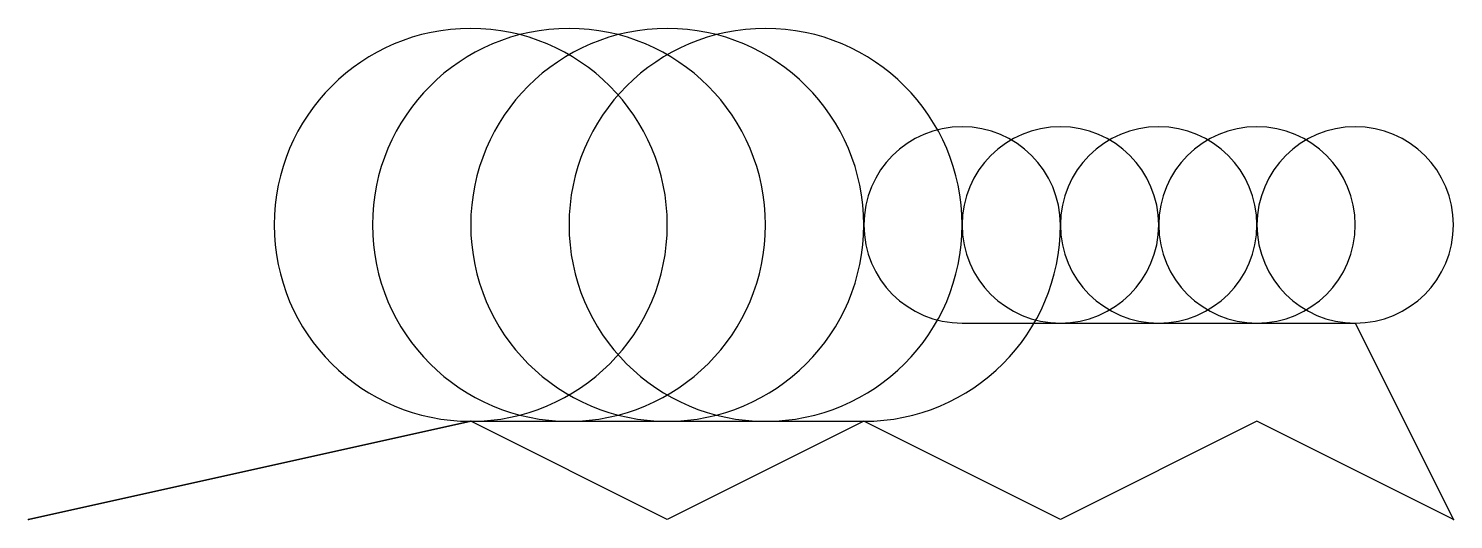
# Model space of a CAD drawing. Extents: x 0 to 580, y 0 to 200.
import ezdxf

# ---------------------------------------------------------------- set-up
doc = ezdxf.new("R2010")
doc.units = 0
doc.layers.get('0').update_dxf_attribs({"linetype": 'CONTINUOUS'})
for name, color, linetype in [('1', 12, 'CONTINUOUS'), ('10', 11, 'CONTINUOUS'), ('2', 192, 'CONTINUOUS'), ('3', 5, 'CONTINUOUS'), ('4', 96, 'CONTINUOUS'), ('5', 6, 'CONTINUOUS'), ('6', 4, 'CONTINUOUS'), ('7', 63, 'CONTINUOUS'), ('8', 240, 'CONTINUOUS'), ('9', 133, 'CONTINUOUS')]:
    doc.layers.add(name, color=color, linetype=linetype)

msp = doc.modelspace()

# ---------------------------------------------------------------- linework, layer by layer
at = {"color": 7}
msp.add_line((0, 0), (180, 40), dxfattribs=at)
at = {"color": 1}
msp.add_arc((180, 120), 80, 270, 90, dxfattribs=at)
msp.add_point((180, 40), dxfattribs=at)
at = {"color": 7}
msp.add_point((0, 0), dxfattribs=at)
at = {"layer": '1', "color": 2}
msp.add_line((180, 40), (220, 40), dxfattribs=at)
at = {"layer": '1', "color": 1}
for centre, start, end in [((180, 120), 90, 270), ((220, 120), 90, 180), ((220, 120), 0, 90), ((220, 120), 270, 0)]:
    msp.add_arc(centre, 80, start, end, dxfattribs=at)
at = {"layer": '10', "color": 7}
msp.add_lwpolyline([(580, 0), (500, 40), (420, 0), (340, 40), (260, 0), (180, 40), (0, 0)], dxfattribs=at)
at = {"layer": '2', "color": 2}
msp.add_line((220, 40), (260, 40), dxfattribs=at)
at = {"layer": '2', "color": 1}
for centre, start, end in [((260, 120), 270, 90), ((220, 120), 180, 270)]:
    msp.add_arc(centre, 80, start, end, dxfattribs=at)
at = {"layer": '3', "color": 2}
msp.add_line((260, 40), (300, 40), dxfattribs=at)
at = {"layer": '3', "color": 1}
for centre, start, end in [((260, 120), 90, 270), ((300, 120), 270, 90)]:
    msp.add_arc(centre, 80, start, end, dxfattribs=at)
at = {"layer": '4', "color": 2}
msp.add_line((300, 40), (340, 40), dxfattribs=at)
at = {"layer": '4', "color": 1}
for centre, radius, start, end in [((300, 120), 80, 90, 270), ((380, 120), 40, 0, 90), ((340, 120), 80, 270, 0)]:
    msp.add_arc(centre, radius, start, end, dxfattribs=at)
at = {"layer": '5', "color": 2}
msp.add_line((380, 80), (420, 80), dxfattribs=at)
at = {"layer": '5', "color": 1}
for centre, start, end in [((380, 120), 90, 270), ((420, 120), 270, 90)]:
    msp.add_arc(centre, 40, start, end, dxfattribs=at)
at = {"layer": '6', "color": 2}
msp.add_line((420, 80), (460, 80), dxfattribs=at)
at = {"layer": '6', "color": 1}
for centre, start, end in [((420, 120), 90, 270), ((460, 120), 270, 90)]:
    msp.add_arc(centre, 40, start, end, dxfattribs=at)
at = {"layer": '7', "color": 2}
msp.add_line((460, 80), (500, 80), dxfattribs=at)
at = {"layer": '7', "color": 1}
for centre, start, end in [((460, 120), 90, 270), ((500, 120), 270, 90)]:
    msp.add_arc(centre, 40, start, end, dxfattribs=at)
at = {"layer": '8', "color": 2}
msp.add_line((500, 80), (540, 80), dxfattribs=at)
at = {"layer": '8', "color": 1}
for centre, start, end in [((500, 120), 90, 270), ((540, 120), 270, 90)]:
    msp.add_arc(centre, 40, start, end, dxfattribs=at)
at = {"layer": '9', "color": 2}
msp.add_line((540, 80), (580, 0), dxfattribs=at)
at = {"layer": '9', "color": 1}
msp.add_arc((540, 120), 40, 90, 270, dxfattribs=at)
at = {"layer": '9', "color": 7}
msp.add_point((580, 0), dxfattribs=at)

doc.saveas('drawing.dxf')
